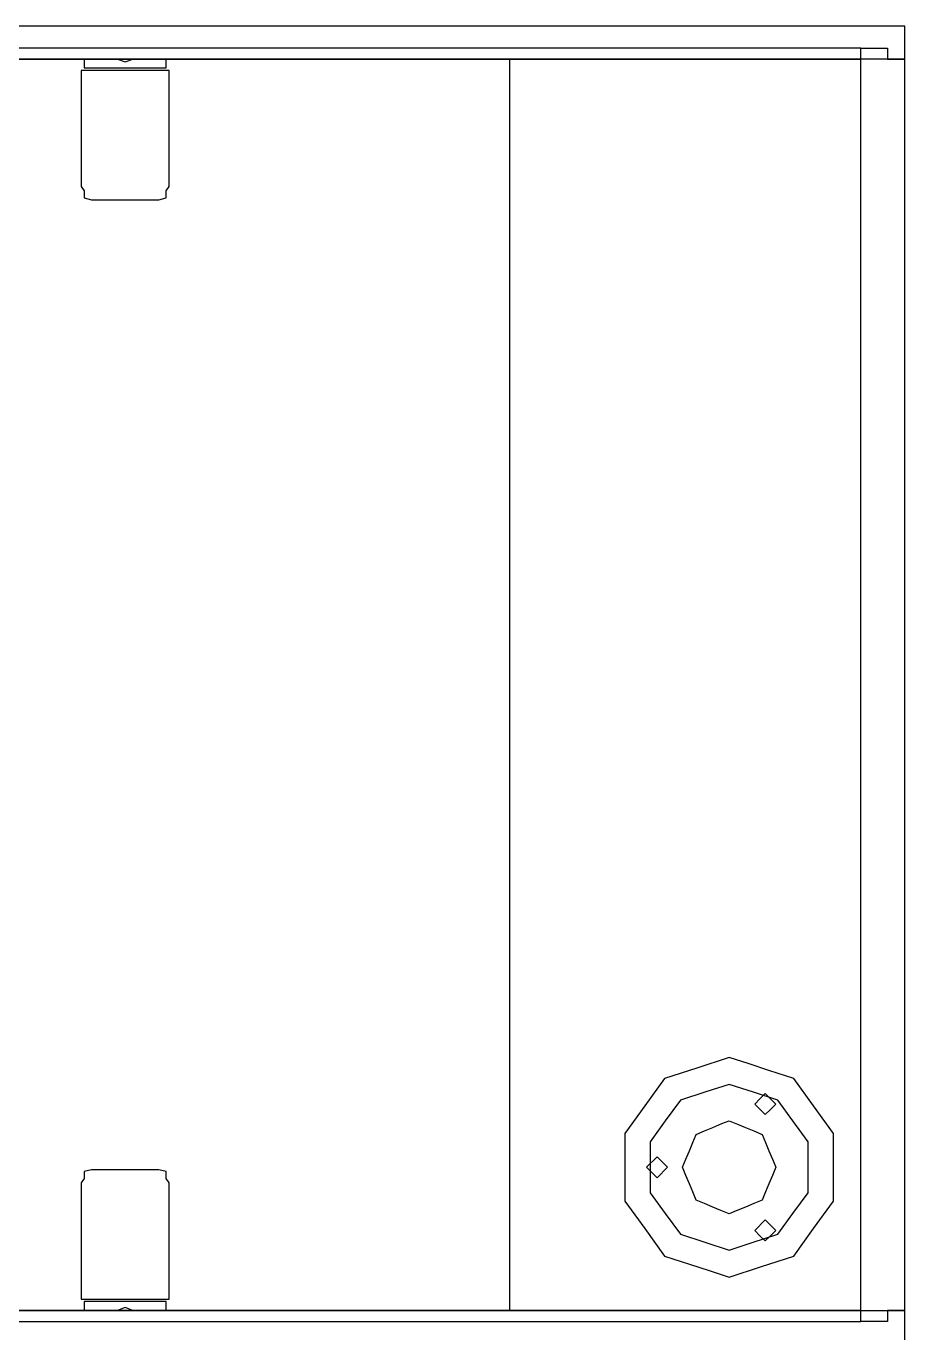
# Model space of a CAD drawing. Extents: x -23.2 to 18.8, y -18.4 to 11.3.
# Drawn here: x 2.0464 to 2.3004, y 3.5384 to 3.9164 of the extents above; entities that cross this region are included whole.
import ezdxf

# ---------------------------------------------------------------- set-up
doc = ezdxf.new("R2010")
doc.units = 0
doc.layers.add('FURNISHINGELEMENT', color=8, linetype='Continuous')

msp = doc.modelspace()

# ---------------------------------------------------------------- linework, layer by layer
at = {"layer": 'FURNISHINGELEMENT'}
for p, q in [((2.30044, 3.91642, 5.36405), (1.86229, 3.91642, 5.36405)), ((2.30044, 3.90689, 5.36405), (2.30044, 3.91642, 5.36405)), ((2.28774, 3.91007, 3.55112), (1.86229, 3.91007, 3.55112)), ((2.28774, 3.90689, 3.55112), (2.28774, 3.91007, 3.55112)), ((2.28774, 3.90689, 5.36405), (2.28774, 3.91007, 5.36405)), ((2.28774, 3.91007, 5.36405), (2.29541, 3.91007, 5.36405)), ((2.29541, 3.91007, 5.36405), (2.29541, 3.90689, 5.36405)), ((2.30044, 3.90689, 5.36405), (1.86229, 3.90689, 5.36405)), ((1.86229, 3.90689, 5.36405), (2.28774, 3.90689, 5.36405)), ((2.28774, 3.90689, 5.05052), (1.93849, 3.90689, 5.05052)), ((2.28774, 3.90689, 3.76385), (1.93849, 3.90689, 3.76385)), ((2.0653, 3.90689, 5.01213), (2.06319, 3.90689, 5.01126)), ((2.06319, 3.90689, 5.01126), (2.06319, 3.90435, 5.01126)), ((2.08474, 3.90689, 5.01213), (2.0653, 3.90689, 5.01213)), ((2.07278, 3.90689, 4.97973), (2.07502, 3.9061, 4.9788)), ((2.07343, 3.90689, 4.97922), (2.07278, 3.90689, 4.97973)), ((2.07343, 3.90689, 4.97922), (2.07278, 3.90689, 4.97973)), ((2.07278, 3.90689, 4.97973), (2.07502, 3.9061, 4.9788)), ((2.07278, 3.90689, 4.99878), (2.07502, 3.9061, 4.99785)), ((2.07343, 3.90689, 4.99827), (2.07278, 3.90689, 4.99878)), ((2.07343, 3.90689, 4.99827), (2.07278, 3.90689, 4.99878)), ((2.07278, 3.90689, 4.99878), (2.07502, 3.9061, 4.99785)), ((2.0742, 3.90689, 4.97891), (2.07343, 3.90689, 4.97922)), ((2.0742, 3.90689, 4.97891), (2.07343, 3.90689, 4.97922)), ((2.0742, 3.90689, 4.99796), (2.07343, 3.90689, 4.99827)), ((2.0742, 3.90689, 4.99796), (2.07343, 3.90689, 4.99827)), ((2.07502, 3.90689, 4.9788), (2.0742, 3.90689, 4.97891)), ((2.07502, 3.90689, 4.9788), (2.0742, 3.90689, 4.97891)), ((2.07502, 3.90689, 4.99785), (2.0742, 3.90689, 4.99796)), ((2.07502, 3.90689, 4.99785), (2.0742, 3.90689, 4.99796)), ((2.07502, 3.9061, 4.9788), (2.07726, 3.90689, 4.97973)), ((2.07584, 3.90689, 4.97891), (2.07502, 3.90689, 4.9788)), ((2.07502, 3.9061, 4.9788), (2.07726, 3.90689, 4.97973)), ((2.07584, 3.90689, 4.97891), (2.07502, 3.90689, 4.9788)), ((2.07502, 3.9061, 4.99785), (2.07726, 3.90689, 4.99878)), ((2.07584, 3.90689, 4.99796), (2.07502, 3.90689, 4.99785)), ((2.07502, 3.9061, 4.99785), (2.07726, 3.90689, 4.99878)), ((2.07584, 3.90689, 4.99796), (2.07502, 3.90689, 4.99785)), ((2.0766, 3.90689, 4.97922), (2.07584, 3.90689, 4.97891)), ((2.0766, 3.90689, 4.97922), (2.07584, 3.90689, 4.97891)), ((2.0766, 3.90689, 4.99827), (2.07584, 3.90689, 4.99796)), ((2.0766, 3.90689, 4.99827), (2.07584, 3.90689, 4.99796)), ((2.07726, 3.90689, 4.97973), (2.0766, 3.90689, 4.97922)), ((2.07726, 3.90689, 4.97973), (2.0766, 3.90689, 4.97922)), ((2.07726, 3.90689, 4.99878), (2.0766, 3.90689, 4.99827)), ((2.07726, 3.90689, 4.99878), (2.0766, 3.90689, 4.99827)), ((2.08685, 3.90689, 5.01126), (2.08474, 3.90689, 5.01213)), ((2.08685, 3.90435, 5.01126), (2.08685, 3.90689, 5.01126)), ((2.28774, 3.90689, 4.45759), (2.18614, 3.90689, 4.45759)), ((2.18614, 3.90689, 4.45759), (2.18614, 3.54494, 4.45759)), ((2.28774, 3.54494, 3.55112), (2.28774, 3.90689, 3.55112)), ((2.28774, 3.54494, 4.45759), (2.28774, 3.90689, 4.45759)), ((2.28774, 3.54494, 5.05052), (2.28774, 3.90689, 5.05052)), ((2.28774, 3.54494, 3.76385), (2.28774, 3.90689, 3.76385)), ((2.29541, 3.90689, 5.36405), (2.30044, 3.90689, 5.36405)), ((2.30044, 3.54494, 5.36405), (2.30044, 3.90689, 5.36405)), ((2.06232, 3.90361, 4.94684), (2.06232, 3.90181, 4.94609)), ((2.08772, 3.90361, 4.94684), (2.06232, 3.90361, 4.94684)), ((2.06232, 3.90181, 4.94609), (2.06232, 3.88395, 4.94609)), ((2.06319, 3.90435, 5.01126), (2.0653, 3.90435, 5.01213)), ((2.0653, 3.90435, 5.01213), (2.08474, 3.90435, 5.01213)), ((2.08474, 3.90435, 5.01213), (2.08685, 3.90435, 5.01126)), ((2.08772, 3.90181, 4.94609), (2.08772, 3.90361, 4.94684)), ((2.08772, 3.88395, 4.94609), (2.08772, 3.90181, 4.94609)), ((2.06232, 3.88395, 4.94609), (2.06232, 3.88291, 4.94634)), ((2.06232, 3.88291, 4.94634), (2.06232, 3.8821, 4.94702)), ((2.06232, 3.8821, 4.94702), (2.06232, 3.87005, 4.963)), ((2.08772, 3.88291, 4.94634), (2.08772, 3.88395, 4.94609)), ((2.08772, 3.8821, 4.94702), (2.08772, 3.88291, 4.94634)), ((2.08772, 3.87005, 4.963), (2.08772, 3.8821, 4.94702)), ((2.06232, 3.87005, 4.963), (2.06319, 3.86879, 4.96468)), ((2.06319, 3.86879, 4.96468), (2.06319, 3.86672, 4.96313)), ((2.08685, 3.86879, 4.96468), (2.08772, 3.87005, 4.963)), ((2.08685, 3.86672, 4.96313), (2.08685, 3.86879, 4.96468)), ((2.06319, 3.86672, 4.96313), (2.06529, 3.8662, 4.96382)), ((2.06529, 3.8662, 4.96382), (2.08474, 3.8662, 4.96382)), ((2.08474, 3.8662, 4.96382), (2.08685, 3.86672, 4.96313)), ((2.24964, 3.61808, 3.5416), (2.24031, 3.61505, 3.5416)), ((2.25539, 3.61621, 3.5416), (2.24964, 3.61808, 3.5416)), ((2.24031, 3.61505, 3.5416), (2.23098, 3.61202, 3.5416)), ((2.26115, 3.61434, 3.5416), (2.25539, 3.61621, 3.5416)), ((2.2683, 3.61202, 3.5416), (2.26115, 3.61434, 3.5416)), ((2.23098, 3.61202, 3.5416), (2.22522, 3.60408, 3.5416)), ((2.24964, 3.61031, 3.46351), (2.24295, 3.60814, 3.46351)), ((2.25669, 3.60802, 3.46351), (2.24964, 3.61031, 3.46351)), ((2.27407, 3.60408, 3.5416), (2.2683, 3.61202, 3.5416)), ((2.24295, 3.60814, 3.46351), (2.23555, 3.60573, 3.46351)), ((2.26374, 3.60573, 3.46351), (2.25669, 3.60802, 3.46351)), ((2.25705, 3.60461, 3.5416), (2.25856, 3.60613, 3.5416)), ((2.25856, 3.60613, 3.5416), (2.26008, 3.60764, 3.5416)), ((2.26008, 3.60764, 3.5416), (2.2616, 3.60613, 3.5416)), ((2.2616, 3.60613, 3.5416), (2.26311, 3.60461, 3.5416)), ((2.22522, 3.60408, 3.5416), (2.21945, 3.59614, 3.5416)), ((2.23555, 3.60573, 3.46351), (2.23119, 3.59974, 3.46351)), ((2.26008, 3.60158, 3.5416), (2.25705, 3.60461, 3.5416)), ((2.2616, 3.60309, 3.5416), (2.26008, 3.60158, 3.5416)), ((2.26311, 3.60461, 3.5416), (2.2616, 3.60309, 3.5416)), ((2.26809, 3.59974, 3.46351), (2.26374, 3.60573, 3.46351)), ((2.27984, 3.59614, 3.5416), (2.27407, 3.60408, 3.5416)), ((2.23119, 3.59974, 3.46351), (2.22684, 3.59374, 3.46351)), ((2.24488, 3.59784, 3.46351), (2.24757, 3.59895, 3.46351)), ((2.24757, 3.59895, 3.46351), (2.24964, 3.59981, 3.46351)), ((2.24964, 3.59981, 3.46351), (2.25203, 3.59882, 3.46351)), ((2.25203, 3.59882, 3.46351), (2.25441, 3.59784, 3.46351)), ((2.27245, 3.59374, 3.46351), (2.26809, 3.59974, 3.46351)), ((2.21945, 3.59614, 3.5416), (2.21945, 3.58633, 3.5416)), ((2.23913, 3.59348, 3.46351), (2.24011, 3.59586, 3.46351)), ((2.24011, 3.59586, 3.46351), (2.2425, 3.59685, 3.46351)), ((2.2425, 3.59685, 3.46351), (2.24488, 3.59784, 3.46351)), ((2.25441, 3.59784, 3.46351), (2.25679, 3.59685, 3.46351)), ((2.25679, 3.59685, 3.46351), (2.25917, 3.59586, 3.46351)), ((2.25917, 3.59586, 3.46351), (2.26016, 3.59348, 3.46351)), ((2.27984, 3.58633, 3.5416), (2.27984, 3.59614, 3.5416)), ((2.22684, 3.59374, 3.46351), (2.22684, 3.58633, 3.46351)), ((2.23715, 3.58872, 3.46351), (2.23814, 3.5911, 3.46351)), ((2.23814, 3.5911, 3.46351), (2.23913, 3.59348, 3.46351)), ((2.26016, 3.59348, 3.46351), (2.26115, 3.5911, 3.46351)), ((2.26115, 3.5911, 3.46351), (2.26213, 3.58872, 3.46351)), ((2.27245, 3.58633, 3.46351), (2.27245, 3.59374, 3.46351)), ((2.22577, 3.58633, 3.5416), (2.22881, 3.58937, 3.5416)), ((2.22881, 3.58937, 3.5416), (2.23184, 3.58633, 3.5416)), ((2.23617, 3.58633, 3.46351), (2.23715, 3.58872, 3.46351)), ((2.26213, 3.58872, 3.46351), (2.26312, 3.58633, 3.46351)), ((2.06529, 3.58564, 4.96382), (2.06319, 3.58511, 4.96313)), ((2.06319, 3.58511, 4.96313), (2.06319, 3.58305, 4.96468)), ((2.08474, 3.58564, 4.96382), (2.06529, 3.58564, 4.96382)), ((2.08685, 3.58511, 4.96313), (2.08474, 3.58564, 4.96382)), ((2.08685, 3.58305, 4.96468), (2.08685, 3.58511, 4.96313)), ((2.21945, 3.58633, 3.5416), (2.21945, 3.57652, 3.5416)), ((2.22881, 3.5833, 3.5416), (2.22577, 3.58633, 3.5416)), ((2.22684, 3.58633, 3.46351), (2.22684, 3.57892, 3.46351)), ((2.23184, 3.58633, 3.5416), (2.22881, 3.5833, 3.5416)), ((2.23715, 3.58395, 3.46351), (2.23617, 3.58633, 3.46351)), ((2.23814, 3.58157, 3.46351), (2.23715, 3.58395, 3.46351)), ((2.26213, 3.58395, 3.46351), (2.26115, 3.58157, 3.46351)), ((2.26312, 3.58633, 3.46351), (2.26213, 3.58395, 3.46351)), ((2.27245, 3.57892, 3.46351), (2.27245, 3.58633, 3.46351)), ((2.27984, 3.57652, 3.5416), (2.27984, 3.58633, 3.5416)), ((2.06319, 3.58305, 4.96468), (2.06232, 3.58179, 4.963)), ((2.06232, 3.58179, 4.963), (2.06232, 3.56974, 4.94702)), ((2.08772, 3.58179, 4.963), (2.08685, 3.58305, 4.96468)), ((2.08772, 3.56974, 4.94702), (2.08772, 3.58179, 4.963)), ((2.23913, 3.57919, 3.46351), (2.23814, 3.58157, 3.46351)), ((2.26115, 3.58157, 3.46351), (2.26016, 3.57919, 3.46351)), ((2.21945, 3.57652, 3.5416), (2.22522, 3.56859, 3.5416)), ((2.22684, 3.57892, 3.46351), (2.23119, 3.57293, 3.46351)), ((2.24011, 3.5768, 3.46351), (2.23913, 3.57919, 3.46351)), ((2.2425, 3.57582, 3.46351), (2.24011, 3.5768, 3.46351)), ((2.24488, 3.57483, 3.46351), (2.2425, 3.57582, 3.46351)), ((2.25679, 3.57582, 3.46351), (2.25441, 3.57483, 3.46351)), ((2.25917, 3.5768, 3.46351), (2.25679, 3.57582, 3.46351)), ((2.26016, 3.57919, 3.46351), (2.25917, 3.5768, 3.46351)), ((2.26809, 3.57293, 3.46351), (2.27245, 3.57892, 3.46351)), ((2.27407, 3.56859, 3.5416), (2.27984, 3.57652, 3.5416)), ((2.23119, 3.57293, 3.46351), (2.23555, 3.56694, 3.46351)), ((2.24726, 3.57384, 3.46351), (2.24488, 3.57483, 3.46351)), ((2.24964, 3.57286, 3.46351), (2.24726, 3.57384, 3.46351)), ((2.25172, 3.57372, 3.46351), (2.24964, 3.57286, 3.46351)), ((2.25441, 3.57483, 3.46351), (2.25172, 3.57372, 3.46351)), ((2.26374, 3.56694, 3.46351), (2.26809, 3.57293, 3.46351)), ((2.06232, 3.56974, 4.94702), (2.06232, 3.56892, 4.94634)), ((2.06232, 3.56892, 4.94634), (2.06232, 3.56789, 4.94609)), ((2.08772, 3.56892, 4.94634), (2.08772, 3.56974, 4.94702)), ((2.08772, 3.56789, 4.94609), (2.08772, 3.56892, 4.94634)), ((2.22522, 3.56859, 3.5416), (2.23098, 3.56065, 3.5416)), ((2.25705, 3.56806, 3.5416), (2.26008, 3.57109, 3.5416)), ((2.26008, 3.57109, 3.5416), (2.2616, 3.56957, 3.5416)), ((2.2616, 3.56957, 3.5416), (2.26311, 3.56806, 3.5416)), ((2.2683, 3.56065, 3.5416), (2.27407, 3.56859, 3.5416)), ((2.06232, 3.56789, 4.94609), (2.06232, 3.55003, 4.94609)), ((2.08772, 3.55003, 4.94609), (2.08772, 3.56789, 4.94609)), ((2.23555, 3.56694, 3.46351), (2.2426, 3.56465, 3.46351)), ((2.2426, 3.56465, 3.46351), (2.24964, 3.56236, 3.46351)), ((2.24964, 3.56236, 3.46351), (2.25634, 3.56453, 3.46351)), ((2.25634, 3.56453, 3.46351), (2.26374, 3.56694, 3.46351)), ((2.25856, 3.56654, 3.5416), (2.25705, 3.56806, 3.5416)), ((2.26008, 3.56503, 3.5416), (2.25856, 3.56654, 3.5416)), ((2.2616, 3.56654, 3.5416), (2.26008, 3.56503, 3.5416)), ((2.26311, 3.56806, 3.5416), (2.2616, 3.56654, 3.5416)), ((2.23098, 3.56065, 3.5416), (2.23814, 3.55832, 3.5416)), ((2.25897, 3.55762, 3.5416), (2.2683, 3.56065, 3.5416)), ((2.23814, 3.55832, 3.5416), (2.24389, 3.55646, 3.5416)), ((2.24964, 3.55459, 3.5416), (2.25897, 3.55762, 3.5416)), ((2.24389, 3.55646, 3.5416), (2.24964, 3.55459, 3.5416)), ((2.06232, 3.55003, 4.94609), (2.06232, 3.54823, 4.94684)), ((2.08772, 3.54823, 4.94684), (2.08772, 3.55003, 4.94609)), ((2.06232, 3.54823, 4.94684), (2.08772, 3.54823, 4.94684)), ((2.06529, 3.54748, 5.01213), (2.06319, 3.54748, 5.01126)), ((2.06319, 3.54748, 5.01126), (2.06319, 3.54494, 5.01126)), ((2.08474, 3.54748, 5.01213), (2.06529, 3.54748, 5.01213)), ((2.07502, 3.54573, 4.9788), (2.07278, 3.54494, 4.97973)), ((2.07502, 3.54573, 4.9788), (2.07278, 3.54494, 4.97973)), ((2.07502, 3.54573, 4.99785), (2.07278, 3.54494, 4.99878)), ((2.07502, 3.54573, 4.99785), (2.07278, 3.54494, 4.99878)), ((2.07726, 3.54494, 4.97973), (2.07502, 3.54573, 4.9788)), ((2.07726, 3.54494, 4.97973), (2.07502, 3.54573, 4.9788)), ((2.07726, 3.54494, 4.99878), (2.07502, 3.54573, 4.99785)), ((2.07726, 3.54494, 4.99878), (2.07502, 3.54573, 4.99785)), ((2.08685, 3.54748, 5.01126), (2.08474, 3.54748, 5.01213)), ((2.08685, 3.54494, 5.01126), (2.08685, 3.54748, 5.01126)), ((1.86229, 3.54494, 5.36405), (2.30044, 3.54494, 5.36405)), ((2.28774, 3.54494, 5.36405), (1.86229, 3.54494, 5.36405)), ((1.86229, 3.54177, 3.55112), (2.28774, 3.54177, 3.55112)), ((1.93849, 3.54494, 5.05052), (2.28774, 3.54494, 5.05052)), ((1.93849, 3.54494, 3.76385), (2.28774, 3.54494, 3.76385)), ((2.06319, 3.54494, 5.01126), (2.06529, 3.54494, 5.01213)), ((2.06529, 3.54494, 5.01213), (2.08474, 3.54494, 5.01213)), ((2.07278, 3.54494, 4.97973), (2.07343, 3.54494, 4.97922)), ((2.07278, 3.54494, 4.97973), (2.07343, 3.54494, 4.97922)), ((2.07278, 3.54494, 4.99878), (2.07343, 3.54494, 4.99827)), ((2.07278, 3.54494, 4.99878), (2.07343, 3.54494, 4.99827)), ((2.07343, 3.54494, 4.97922), (2.0742, 3.54494, 4.97891)), ((2.07343, 3.54494, 4.97922), (2.0742, 3.54494, 4.97891)), ((2.07343, 3.54494, 4.99827), (2.0742, 3.54494, 4.99796)), ((2.07343, 3.54494, 4.99827), (2.0742, 3.54494, 4.99796)), ((2.0742, 3.54494, 4.97891), (2.07502, 3.54494, 4.9788)), ((2.0742, 3.54494, 4.97891), (2.07502, 3.54494, 4.9788)), ((2.0742, 3.54494, 4.99796), (2.07502, 3.54494, 4.99785)), ((2.0742, 3.54494, 4.99796), (2.07502, 3.54494, 4.99785)), ((2.07502, 3.54494, 4.9788), (2.07584, 3.54494, 4.97891)), ((2.07502, 3.54494, 4.9788), (2.07584, 3.54494, 4.97891)), ((2.07502, 3.54494, 4.99785), (2.07584, 3.54494, 4.99796)), ((2.07502, 3.54494, 4.99785), (2.07584, 3.54494, 4.99796)), ((2.07584, 3.54494, 4.97891), (2.0766, 3.54494, 4.97922)), ((2.07584, 3.54494, 4.97891), (2.0766, 3.54494, 4.97922)), ((2.07584, 3.54494, 4.99796), (2.0766, 3.54494, 4.99827)), ((2.07584, 3.54494, 4.99796), (2.0766, 3.54494, 4.99827)), ((2.0766, 3.54494, 4.97922), (2.07726, 3.54494, 4.97973)), ((2.0766, 3.54494, 4.97922), (2.07726, 3.54494, 4.97973)), ((2.0766, 3.54494, 4.99827), (2.07726, 3.54494, 4.99878)), ((2.0766, 3.54494, 4.99827), (2.07726, 3.54494, 4.99878)), ((2.08474, 3.54494, 5.01213), (2.08685, 3.54494, 5.01126)), ((2.18614, 3.54494, 4.45759), (2.28774, 3.54494, 4.45759)), ((2.28774, 3.54177, 3.55112), (2.28774, 3.54494, 3.55112)), ((2.28774, 3.54177, 5.36405), (2.28774, 3.54494, 5.36405)), ((2.29541, 3.54177, 5.36405), (2.28774, 3.54177, 5.36405)), ((2.30044, 3.54494, 5.36405), (2.29541, 3.54494, 5.36405)), ((2.29541, 3.54494, 5.36405), (2.29541, 3.54177, 5.36405)), ((2.30044, 3.53542, 5.36405), (2.30044, 3.54494, 5.36405))]:
    msp.add_line(p, q, dxfattribs=at)

doc.saveas('drawing.dxf')
